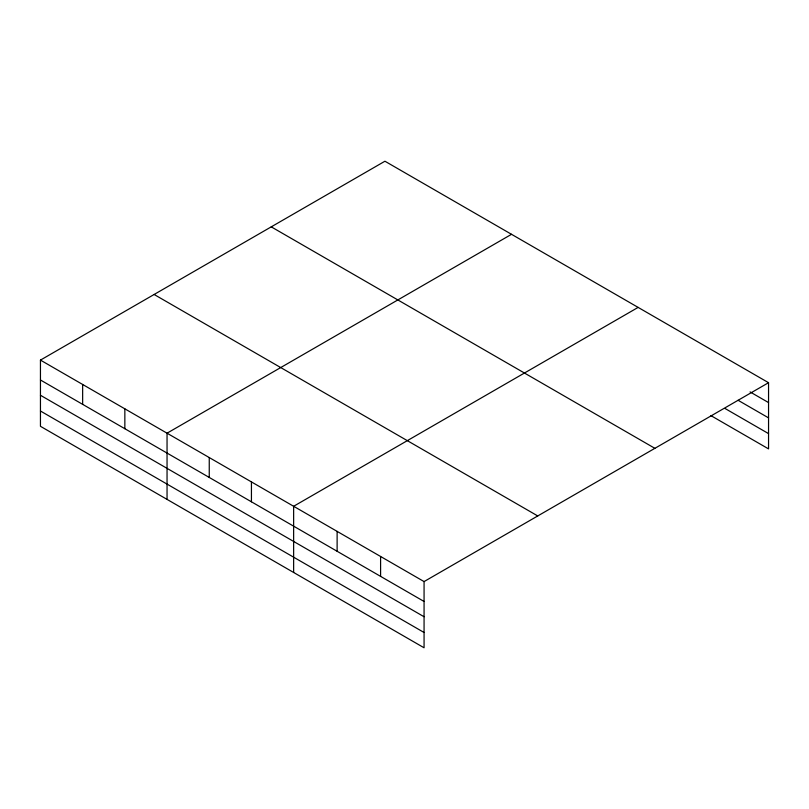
<?xml version="1.0" encoding="UTF-8"?>
<svg xmlns="http://www.w3.org/2000/svg" width="809" height="809" viewBox="0 0 809 809"><rect width="100%" height="100%" fill="white"/><g stroke="black" fill="none" stroke-linecap="round" stroke-linejoin="round"><path stroke-width="1.21" d="M424.068 616.751L424.068 581.58L40.45 360.106L40.45 426.303L424.068 647.776L424.068 616.751L40.45 395.267M710.939 415.634L768.55 448.894L768.55 382.697L384.932 161.224L40.45 360.106M511.521 234.307L167.048 433.189L167.048 499.386M638.119 307.4L293.637 506.282L293.637 572.479M424.068 581.58L768.55 382.697M750.074 391.92L768.55 402.579M738.111 400.293L768.55 417.869M725.076 408.515L768.55 433.614M271.248 226.854L654.875 448.328M154.125 294.476L537.752 515.95M40.45 379.987L424.068 601.471M40.45 411.012L424.068 632.496M380.594 556.481L380.594 576.362M337.12 531.382L337.12 551.263M251.437 481.921L251.437 501.802M209.248 457.55L209.248 477.441M124.849 408.828L124.849 428.709M82.649 384.467L82.649 404.348"/></g></svg>
